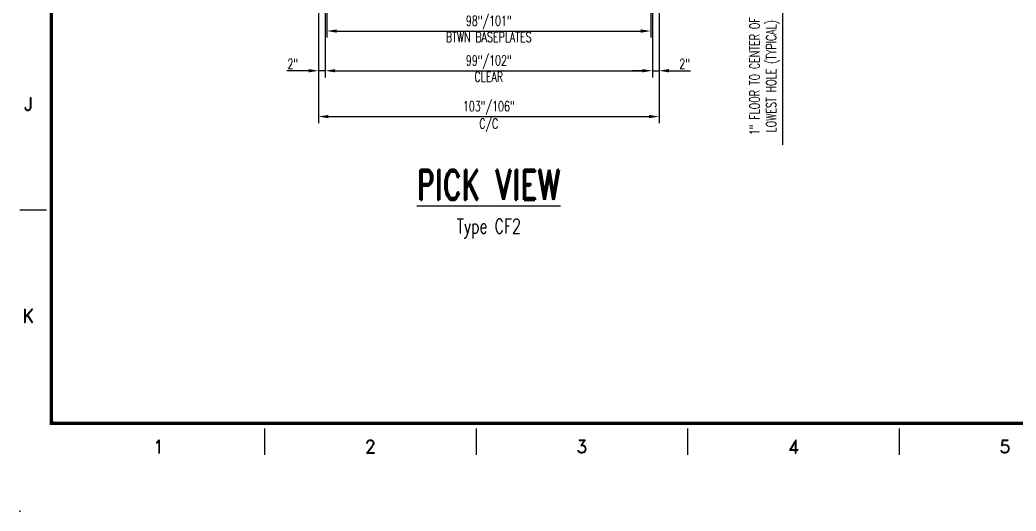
# Model space of a CAD drawing. Extents: x -805 to 239, y -158 to 536.
# Drawn here: x -804.8 to -503.4, y -158.1 to -9.6 of the extents above; entities that cross this region are included whole.
import ezdxf
from ezdxf.enums import TextEntityAlignment as Align

# ---------------------------------------------------------------- set-up
doc = ezdxf.new("R2010")
doc.units = 0
doc.header["$LTSCALE"] = 8
doc.header["$MEASUREMENT"] = 0
doc.linetypes.add('HIDDEN2', pattern=[0.1875, 0.125, -0.0625])
doc.layers.get('DEFPOINTS').update_dxf_attribs({"linetype": 'CONTINUOUS'})
for name, color, linetype in [('BORD', 15, 'CONTINUOUS'), ('RACKDIM', 7, 'CONTINUOUS'), ('RACKLABEL', 7, 'CONTINUOUS'), ('RACKLOAD', 254, 'HIDDEN2'), ('TEXTL', 3, 'CONTINUOUS')]:
    doc.layers.add(name, color=color, linetype=linetype)
doc.styles.add('2thirds', font='romans.shx', dxfattribs={"width": 0.7})
doc.styles.add('DCMARCH', font='stylu.ttf', dxfattribs={"width": 0.75, "oblique": 15})
doc.styles.add('ROMAND', font='ROMAND')
doc.styles.add('SIMPLEX', font='SIMPLEX')
doc.styles.add('TXT06', font='ROMAND', dxfattribs={"bigfont": 'SPECIAL'})
doc.dimstyles.new('2tfrac16', dxfattribs={"dimscale": 32, "dimtxt": 0.0938, "dimasz": 0.0938, "dimexe": 0.0625, "dimexo": 0.0625, "dimgap": 0.01, "dimtad": 1, "dimdec": 4, "dimzin": 1, "dimdsep": 46, "dimlunit": 5, "dimtxsty": '2thirds', "dimcen": 0.0625, "dimclrd": 256, "dimclre": 256, "dimclrt": 256, "dimadec": 0, "dimazin": 0, "dimtfac": 0.75, "dimtdec": 4, "dimtmove": 0, "dimatfit": 0, "dimfxl": 0, "dimtvp": 0.75, "dimfrac": 2, "dimtolj": 1, "dimtzin": 0, "dimarcsym": 0})

# ---------------------------------------------------------------- blocks, each defined once
blk = doc.blocks.new('*D1')
at = {"layer": 'DEFPOINTS', "color": 0}
for p in [(-714.46, 0), (-712.46, 0), (-714.46, -25)]:
    blk.add_point(p, dxfattribs=at)
at = {"layer": 'RACKDIM', "lineweight": -2}
for p, q in [((-714.46, -2), (-714.46, -27)), ((-712.46, -2), (-712.46, -27)), ((-717.47, -25), (-724.01, -25)), ((-712.46, -25), (-714.46, -25)), ((-709.46, -25), (-706.46, -25))]:
    blk.add_line(p, q, dxfattribs=at)
at = {"layer": 'RACKDIM'}
for points in [[(-717.47, -24.5), (-717.47, -25.5), (-714.46, -25)], [(-709.46, -24.5), (-709.46, -25.5), (-712.46, -25)]]:
    blk.add_solid(points, dxfattribs=at)
at = {"layer": 'RACKDIM', "insert": (-722.24, -22.89), "char_height": 3.002, "attachment_point": 5, "style": '2thirds'}
blk.add_mtext('\\A1;2"', dxfattribs=at)
blk = doc.blocks.new('*D2')
at = {"layer": 'DEFPOINTS', "color": 0}
for p in [(-613.46, 0), (-611.46, 0), (-611.46, -25)]:
    blk.add_point(p, dxfattribs=at)
at = {"layer": 'RACKDIM', "lineweight": -2}
for p, q in [((-613.46, -2), (-613.46, -27)), ((-611.46, -2), (-611.46, -27)), ((-616.47, -25), (-619.47, -25)), ((-613.46, -25), (-611.46, -25)), ((-608.46, -25), (-601.92, -25))]:
    blk.add_line(p, q, dxfattribs=at)
at = {"layer": 'RACKDIM'}
for points in [[(-616.47, -24.5), (-616.47, -25.5), (-613.46, -25)], [(-608.46, -24.5), (-608.46, -25.5), (-611.46, -25)]]:
    blk.add_solid(points, dxfattribs=at)
at = {"layer": 'RACKDIM', "insert": (-603.69, -22.89), "char_height": 3.002, "attachment_point": 5, "style": '2thirds'}
blk.add_mtext('\\A1;2"', dxfattribs=at)
blk = doc.blocks.new('sbord_d')
at = {"layer": 'BORD'}
for p, q in [((-0.0625, 2), (-0.3125, 2)), ((2, -0.0625), (2, -0.3125)), ((4, -0.0625), (4, -0.3125)), ((6, -0.0625), (6, -0.3125)), ((8, -0.0625), (8, -0.3125))]:
    blk.add_line(p, q, dxfattribs=at)
at = {"layer": 'BORD', "const_width": 0.0313}
blk.add_lwpolyline([(-0.0156, -0.0156), (32.0156, -0.0156), (32.0156, 20.0156), (-0.0156, 20.0156)], close=True, dxfattribs=at)
at = {"layer": 'TEXTL'}
for p in [(0, 0), (-0.3125, -0.8438)]:
    blk.add_point(p, dxfattribs=at)
at = {"layer": 'BORD', "style": 'ROMAND'}
for s, p in [('J', (-0.2344, 3)), ('K', (-0.2344, 1)), ('1', (1, -0.2344)), ('2', (3, -0.2344)), ('3', (5, -0.2344)), ('4', (7, -0.2344)), ('5', (9, -0.2344))]:
    blk.add_text(s, height=0.125, dxfattribs=at).set_placement(p, align=Align.MIDDLE)
at = {"layer": 'TEXTL', "flags": 8}
for tag, height, style, p in [('TITLE1', 0.1562, 'SIMPLEX', (30.2656, 2.776)), ('TITLE2', 0.1562, 'SIMPLEX', (30.2656, 2.4427)), ('CHK', 0.0938, 'SIMPLEX', (29.8281, 0.8828)), ('APP', 0.0938, 'SIMPLEX', (30.7031, 0.8828)), ('JOB#', 0.125, 'ROMAND', (30.1198, 0.1328)), ('SHT', 0.125, 'ROMAND', (31.1927, 0.1328)), ('REV', 0.125, 'ROMAND', (31.7891, 0.1328))]:
    blk.add_attdef(tag, text='', height=height, dxfattribs=dict(at, style=style)).set_placement(p, align=Align.MIDDLE)
at = {"layer": 'TEXTL', "style": 'SIMPLEX', "flags": 8}
for tag, height, p in [('CUSTOMER', 0.1562, (30.2656, 1.6968)), ('LOCATION', 0.125, (30.2656, 1.3635)), ('REVC', 0.0781, (20.2594, 0.9448)), ('CCHK', 0.0781, (27.2554, 0.9434)), ('REVB', 0.0781, (20.2594, 0.6948)), ('BCHK', 0.0781, (27.2554, 0.6834)), ('REVA', 0.0781, (20.2594, 0.4448)), ('ACHK', 0.0781, (27.2554, 0.4434))]:
    blk.add_attdef(tag, text='', height=height, dxfattribs=at).set_placement(p, align=Align.CENTER)
at = {"layer": 'TEXTL', "flags": 8}
for tag, p, height, style in [('REVCDESC', (20.6253, 0.9434), 0.0781, 'SIMPLEX'), ('REVBDESC', (20.6253, 0.6834), 0.0781, 'SIMPLEX'), ('REVADESC', (20.6253, 0.4434), 0.0781, 'SIMPLEX'), ('DWG#', (30.0549, -0.5661), 0.0938, 'ROMAND')]:
    blk.add_attdef(tag, p, '', height=height, dxfattribs=dict(at, style=style))
at = {"layer": 'TEXTL', "style": 'DCMARCH', "oblique": 15, "width": 0.75, "flags": 8}
for tag, p in [('CBY', (26.7554, 0.9434)), ('BBY', (26.7554, 0.6834)), ('ABY', (26.7554, 0.4434))]:
    blk.add_attdef(tag, text='', height=0.0781, dxfattribs=at).set_placement(p, align=Align.CENTER)
at = {"layer": 'TEXTL', "style": 'SIMPLEX', "flags": 8}
for tag, height, width, p, p2 in [('CAPP', 0.0781, 1.292308, (27.5883, 0.9437), (27.9633, 0.9437)), ('CDT', 0.0781, 1.866, (28.0712, 0.9434), (28.46, 0.9434)), ('SCALE', 0.0938, 1.702732, (31.2344, 0.8374), (31.9413, 0.8374)), ('BAPP', 0.0781, 1.292308, (27.5883, 0.6834), (27.9633, 0.6834)), ('BDT', 0.0781, 1.866, (28.0712, 0.6831), (28.46, 0.6831)), ('PLOT#', 0.0938, 8.555556, (31.2344, 0.4624), (31.9219, 0.4624)), ('AAPP', 0.0781, 1.275949, (27.5881, 0.4434), (27.9631, 0.4434)), ('ADT', 0.0781, 1.833263, (28.0712, 0.4434), (28.46, 0.4434)), ('DATE', 0.0938, 2.134634, (28.6094, 0.4624), (29.3146, 0.4624)), ('CHKDT', 0.0938, 1.555556, (29.4844, 0.4624), (30.1719, 0.4624)), ('APPDT', 0.0938, 1.555556, (30.3594, 0.4624), (31.0469, 0.4624))]:
    blk.add_attdef(tag, text='', height=height, dxfattribs=dict(at, width=width)).set_placement(p, p2, align=Align.FIT)
at = {"layer": 'TEXTL', "style": 'DCMARCH', "oblique": 15, "width": 0.75, "flags": 8}
blk.add_attdef('DRBY', (28.5931, 0.8208), '', height=0.125, dxfattribs=at)
blk = doc.blocks.new('*D99')
at = {"layer": 'DEFPOINTS', "color": 0}
for p in [(-610.37, 1), (-608.96, 0), (-574.15, 0)]:
    blk.add_point(p, dxfattribs=at)
at = {"layer": 'RACKDIM', "lineweight": -2}
for p, q in [((-574.15, 4), (-574.15, 7)), ((-608.37, 1), (-572.15, 1)), ((-574.15, 1), (-574.15, 0)), ((-606.96, 0), (-572.15, 0)), ((-574.15, -3), (-574.15, -47.36))]:
    blk.add_line(p, q, dxfattribs=at)
at = {"layer": 'RACKDIM'}
for points in [[(-574.65, 4), (-573.65, 4), (-574.15, 1)], [(-574.65, -3), (-573.65, -3), (-574.15, 0)]]:
    blk.add_solid(points, dxfattribs=at)
at = {"layer": 'RACKDIM', "insert": (-579.54, -26.68), "char_height": 3.0016, "attachment_point": 5, "rotation": 90, "style": '2thirds'}
blk.add_mtext('\\A1;1" FLOOR TO CENTER OF\\PLOWEST HOLE (TYPICAL)', dxfattribs=at)
blk = doc.blocks.new('*D127')
at = {"layer": 'DEFPOINTS', "color": 0}
for p in [(-711.96, 0), (-613.96, 0), (-613.96, -13)]:
    blk.add_point(p, dxfattribs=at)
at = {"layer": 'RACKDIM', "lineweight": -2}
for p, q in [((-711.96, -2), (-711.96, -15)), ((-613.96, -2), (-613.96, -15)), ((-708.96, -13), (-616.97, -13))]:
    blk.add_line(p, q, dxfattribs=at)
at = {"layer": 'RACKDIM'}
for points in [[(-708.96, -12.5), (-708.96, -13.5), (-711.96, -13)], [(-616.97, -12.5), (-616.97, -13.5), (-613.96, -13)]]:
    blk.add_solid(points, dxfattribs=at)
at = {"layer": 'RACKDIM', "char_height": 3.0016, "attachment_point": 5, "style": '2thirds'}
for s, insert in [('\\A1;98"/101"', (-662.96, -10.39)), ('\\A1;BTWN BASEPLATES', (-662.96, -14.82))]:
    blk.add_mtext(s, dxfattribs=dict(at, insert=insert))
blk = doc.blocks.new('*D128')
at = {"layer": 'DEFPOINTS', "color": 0}
for p in [(-712.46, 0), (-613.46, 0), (-613.46, -25)]:
    blk.add_point(p, dxfattribs=at)
at = {"layer": 'RACKDIM', "lineweight": -2}
for p, q in [((-712.46, -2), (-712.46, -27)), ((-613.46, -2), (-613.46, -27)), ((-709.46, -25), (-616.47, -25))]:
    blk.add_line(p, q, dxfattribs=at)
at = {"layer": 'RACKDIM'}
for points in [[(-709.46, -24.5), (-709.46, -25.5), (-712.46, -25)], [(-616.47, -24.5), (-616.47, -25.5), (-613.46, -25)]]:
    blk.add_solid(points, dxfattribs=at)
at = {"layer": 'RACKDIM', "attachment_point": 5, "style": '2thirds'}
for s, insert, char_height in [('\\A1;99"/102"', (-662.96, -22.39), 3.0016), ('\\A1;CLEAR', (-662.96, -26.82), 3.002)]:
    blk.add_mtext(s, dxfattribs=dict(at, insert=insert, char_height=char_height))
blk = doc.blocks.new('*D129')
at = {"layer": 'DEFPOINTS', "color": 0}
for p in [(-714.46, 0), (-611.46, 0), (-611.46, -38.86)]:
    blk.add_point(p, dxfattribs=at)
at = {"layer": 'RACKDIM', "lineweight": -2}
for p, q in [((-714.46, -2), (-714.46, -40.86)), ((-611.46, -2), (-611.46, -40.86)), ((-711.46, -38.86), (-614.47, -38.86))]:
    blk.add_line(p, q, dxfattribs=at)
at = {"layer": 'RACKDIM'}
for points in [[(-711.46, -38.36), (-711.46, -39.36), (-714.46, -38.86)], [(-614.47, -38.36), (-614.47, -39.36), (-611.46, -38.86)]]:
    blk.add_solid(points, dxfattribs=at)
at = {"layer": 'RACKDIM', "attachment_point": 5, "style": '2thirds'}
for s, insert, char_height in [('\\A1;103"/106"', (-662.96, -36.25), 3.0016), ('\\A1;C/C', (-662.96, -41.47), 3.002)]:
    blk.add_mtext(s, dxfattribs=dict(at, insert=insert, char_height=char_height))

msp = doc.modelspace()

# ---------------------------------------------------------------- block references
at = {"layer": 'RACKLOAD', "xscale": 32, "yscale": 32, "zscale": 32}
msp.add_blockref('sbord_d', (-794.79752, -131.11522), dxfattribs=at)

# ---------------------------------------------------------------- texts
at = {"layer": 'RACKLABEL', "style": 'TXT06', "width": 0.7}
msp.add_text('%%uPICK VIEW', height=9, dxfattribs=at).set_placement((-662.96495, -63.99492), align=Align.CENTER)
at = {"layer": 'RACKLABEL', "insert": (-662.96495, -72.74492), "char_height": 4.5, "width": 100, "attachment_point": 5, "style": '2thirds'}
msp.add_mtext('Type CF2', dxfattribs=at)

# ---------------------------------------------------------------- dimensions: what is measured, and where the dimension line sits
at = {"layer": 'RACKDIM'}
dim = msp.add_linear_dim(base=(-574.14828, 0), p1=(-610.3712, 1), p2=(-608.96495, 0), angle=90, text='<> FLOOR TO CENTER OF\\PLOWEST HOLE (TYPICAL)', dimstyle='2tfrac16', override={"dimpost": '"'}, dxfattribs=at)
dim.commit()
dim.dimension.update_dxf_attribs({"geometry": '*D99', "text_midpoint": (-579.54241, -26.68405)})
for base, p1, p2, picture, middle in [((-714.46495, -24.99541), (-712.46495, 0), (-714.46495, 0), '*D1', (-722.23893, -22.88874)), ((-611.46495, -24.99541), (-613.46495, 0), (-611.46495, 0), '*D2', (-603.69098, -22.88874))]:
    dim = msp.add_linear_dim(base=base, p1=p1, p2=p2, dimstyle='2tfrac16', override={"dimpost": '"'}, dxfattribs=at)
    dim.commit()
    dim.dimension.update_dxf_attribs({"geometry": picture, "text_midpoint": middle})
for base, p1, p2, text, picture, middle in [((-611.46495, -38.85974), (-714.46495, 0), (-611.46495, 0), '<>/106"\\XC/C', '*D129', (-662.96495, -38.85974)), ((-613.46495, -24.99541), (-712.46495, 0), (-613.46495, 0), '<>/102"\\XCLEAR', '*D128', (-662.96495, -24.99541)), ((-613.96495, -12.99873), (-711.96495, 0), (-613.96495, 0), '<>/101"\\XBTWN BASEPLATES', '*D127', (-662.96495, -12.99873))]:
    dim = msp.add_linear_dim(base=base, p1=p1, p2=p2, text=text, dimstyle='2tfrac16', override={"dimpost": '"'}, dxfattribs=at)
    dim.commit()
    dim.dimension.update_dxf_attribs({"geometry": picture, "text_midpoint": middle})

doc.saveas('drawing.dxf')
